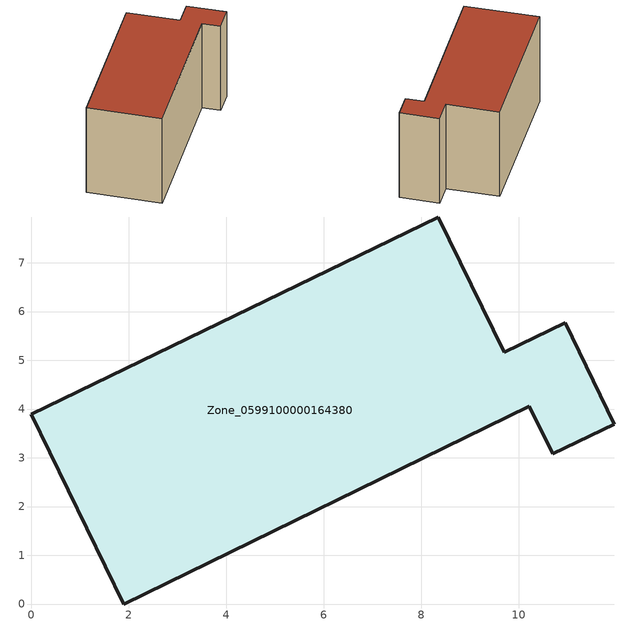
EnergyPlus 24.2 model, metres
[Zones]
Zone_0599100000164380
 floor ground (C_G): 9.7,5.17 10.95,5.77 11.96,3.69 10.7,3.08 10.22,4.06 1.9,0 0,3.89 8.35,7.94 z0
 wall outside (C_F): 10.7,3.08 11.96,3.69 10.95,5.77 9.7,5.17 8.35,7.94 0,3.89 1.9,0 10.22,4.06 10.7,3.08 z0:5.77
 roof outside (C_R): 0,3.89 1.9,0 10.22,4.06 10.7,3.08 11.96,3.69 10.95,5.77 9.7,5.17 8.35,7.94 z5.77
[BUILDING]
Pand.0599100000164380: North Axis=0; Terrain=City; Loads Convergence Tolerance Value=0.04; Temperature Convergence Tolerance Value=0.4; Solar Distribution=FullExterior; Maximum Number of Warmup Days=25; Minimum Number of Warmup Days=1
[Site:Location]
Rotterdam.The.Hague.AP_ZH_NLD Design_Conditions: Latitude=51.96; Longitude=4.45; Time Zone=1; Elevation=-4.5
[SITE:GROUNDTEMPERATURE:BUILDINGSURFACE]
18, 18, 18, 18, 18, 18, 18, 18, 18, 18, 18, 18
[MATERIAL] Thermal Absorptance=0.9; Solar Absorptance=0.7; Visible Absorptance=0.7
Name | Roughness | Thickness | Conductivity | Density | Specific Heat
G.TI.1946-1964 | MediumSmooth | 0.15 | 1 | 540 | 1210
F.TI.1946-1964 | Rough | 0.3 | 0.857143 | 1920 | 840
R.TI.1946-1964 | MediumRough | 0.2 | 0.277778 | 1500 | 1000
[CONSTRUCTION]
C_G: G.TI.1946-1964
C_F: F.TI.1946-1964
C_R: R.TI.1946-1964
[ZONE]
Zone_0599100000164380: Type=1; Multiplier=1; Ceiling Height=Autocalculate; Volume=Autocalculate; Floor Area=autocalculate; Part of Total Floor Area=Yes
[ZONEINFILTRATION:DESIGNFLOWRATE]
Infil_Zone_0599100000164380: Zone or ZoneList or Space or SpaceList=Zone_0599100000164380; Schedule=AlwaysOn; Design Flow Rate Calculation Method=Flow/Area; Flow Rate per Floor Area=0.003; Constant Term Coefficient=1; Temperature Term Coefficient=0; Velocity Term Coefficient=0; Velocity Squared Term Coefficient=0
[HVACTEMPLATE:ZONE:IDEALLOADSAIRSYSTEM]
Zone_0599100000164380: Maximum Heating Supply Air Temperature=50; Minimum Cooling Supply Air Temperature=13; Maximum Heating Supply Air Humidity Ratio=0.0156; Minimum Cooling Supply Air Humidity Ratio=0.0077; Heating Limit=NoLimit; Cooling Limit=NoLimit; Dehumidification Control Type=ConstantSensibleHeatRatio; Cooling Sensible Heat Ratio=0.7; Dehumidification Setpoint=60; Humidification Control Type=None; Humidification Setpoint=30; Outdoor Air Method=None; Outdoor Air Flow Rate per Person=0.00944; Outdoor Air Flow Rate per Zone Floor Area=0; Outdoor Air Flow Rate per Zone=0; Demand Controlled Ventilation Type=None; Outdoor Air Economizer Type=NoEconomizer; Heat Recovery Type=None; Sensible Heat Recovery Effectiveness=0.7; Latent Heat Recovery Effectiveness=0.65
[ZONECONTROL:THERMOSTAT]
ThermostatControl_Zone_0599100000164380: Zone or ZoneList=Zone_0599100000164380; Control Type Schedule=DualSetpointControlType; Control 1=Thermostat_Zone_0599100000164380; Temperature Difference Between Cutout And Setpoint=0
[THERMOSTATSETPOINT:DUALSETPOINT]
Thermostat_Zone_0599100000164380: Heating Setpoint Temperature Schedule=HeatingSetpoint_Zone_0599100000164380; Cooling Setpoint Temperature Schedule=CoolingSetpoint_Zone_0599100000164380
[SCHEDULE:COMPACT]
HeatingSetpoint_Zone_0599100000164380: Through: 12/31, For: AllDays, Until: 24:00, 21
CoolingSetpoint_Zone_0599100000164380: Through: 12/31, For: AllDays, Until: 24:00, 24
DualSetpointControlType: Through: 12/31, For: AllDays, Until: 24:00, 4
AlwaysOn: Through: 12/31, For: AllDays, Until: 24:00, 1
